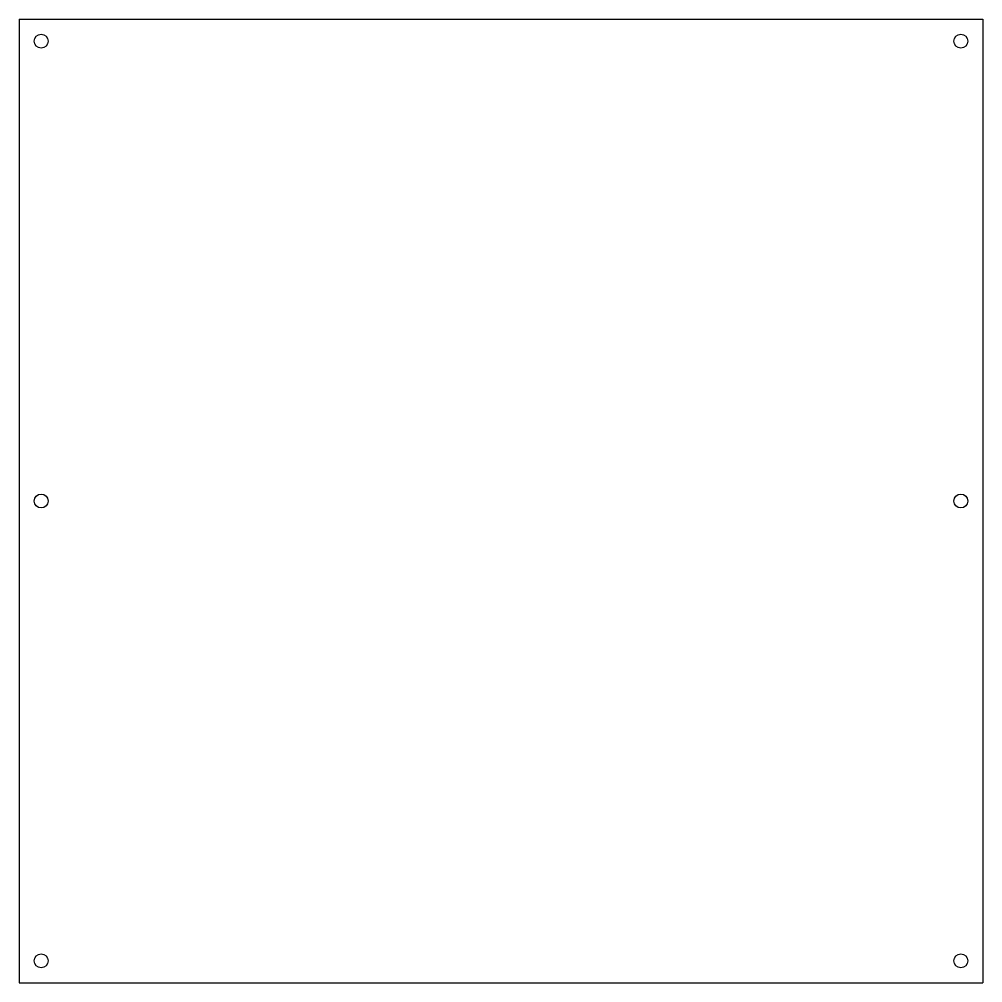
# Model space of a CAD drawing. Header units: millimetres. Extents: x -279 to 279, y -279 to 279.
import ezdxf

# ---------------------------------------------------------------- set-up
doc = ezdxf.new("R2010")
doc.units = ezdxf.units.MM

msp = doc.modelspace()

# ---------------------------------------------------------------- linework, layer by layer
for p, q in [((-279.4, 279.4, 0.5), (279.4, 279.4, 0.5)), ((-279.4, 279.4, 0.5), (-279.4, -279.4, 0.5)), ((279.4, 279.4, 0.5), (279.4, -279.4, 0.5)), ((-279.4, -279.4, 0.5), (279.4, -279.4, 0.5))]:
    msp.add_line(p, q)
for centre in [(-266.7, 266.7, 0.5), (266.7, 266.7, 0.5), (-266.7, 0, 0.5), (266.7, 0, 0.5), (-266.7, -266.7, 0.5), (266.7, -266.7, 0.5)]:
    msp.add_circle(centre, 4)

doc.saveas('drawing.dxf')
